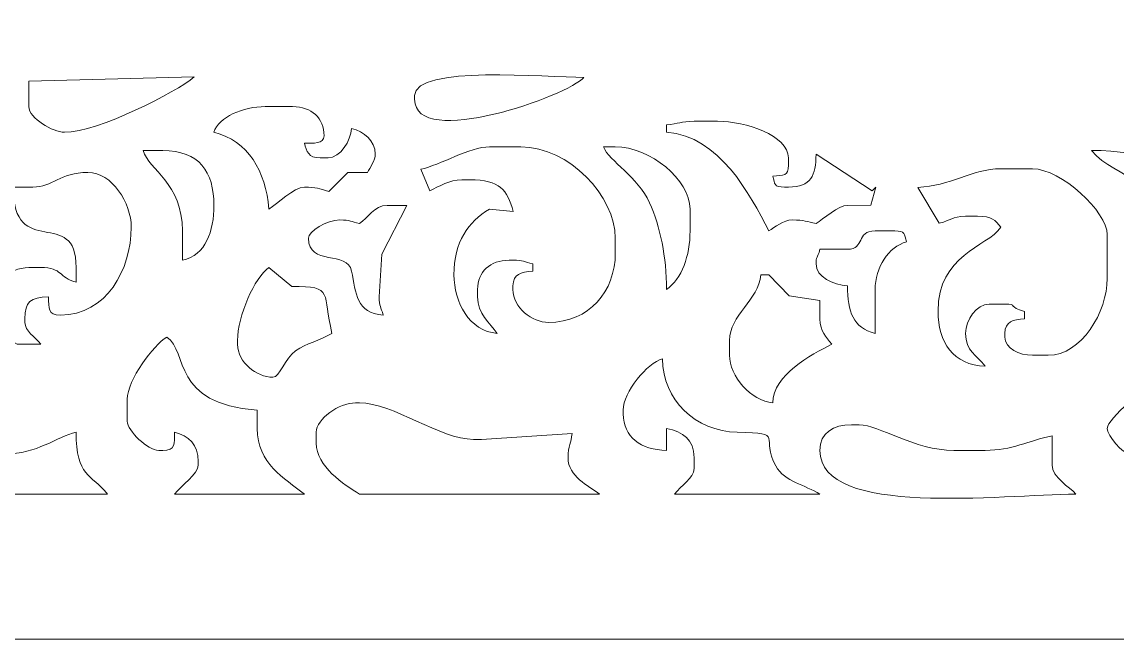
# Model space of a CAD drawing. Header units: millimetres. Extents: x -350 to -130, y -110 to 238.
# Drawn here: x -303.4 to -241.4, y 78.5 to 113.4 of the extents above; entities that cross this region are included whole.
import ezdxf

# ---------------------------------------------------------------- set-up
doc = ezdxf.new("R2010")
doc.units = ezdxf.units.MM
doc.header["$MEASUREMENT"] = 0
doc.layers.add('layer 1', color=7, linetype='Continuous')

msp = doc.modelspace()

# ---------------------------------------------------------------- linework, layer by layer
at = {"layer": 'layer 1', "color": 250, "lineweight": 9}
msp.add_open_spline([(-341.75, 237.5), (-341.75, 237.5), (-138.25, 237.5), (-138.25, 237.5), (-138.25, 237.5), (-133.7125, 237.5), (-130, 233.9225), (-130, 229.55), (-130, 229.55), (-130, 229.55), (-130, 86.45), (-130, 86.45), (-130, 86.45), (-130, 82.0775), (-133.7125, 78.5), (-138.25, 78.5), (-138.25, 78.5), (-138.25, 78.5), (-341.75, 78.5), (-341.75, 78.5), (-341.75, 78.5), (-346.2875, 78.5), (-350, 82.0775), (-350, 86.45), (-350, 86.45), (-350, 86.45), (-350, 229.55), (-350, 229.55), (-350, 229.55), (-350, 233.9225), (-346.2875, 237.5), (-341.75, 237.5)], degree=3, knots=[0, 0, 0, 0, 0.1111111, 0.1111111, 0.1111111, 0.1111111, 0.2222222, 0.2222222, 0.2222222, 0.2222222, 0.3333333, 0.3333333, 0.3333333, 0.3333333, 0.4444444, 0.4444444, 0.4444444, 0.4444445, 0.5555556, 0.5555556, 0.5555556, 0.5555556, 0.6666667, 0.6666667, 0.6666667, 0.6666667, 0.7777778, 0.7777778, 0.7777778, 0.7777778, 1, 1, 1, 1], dxfattribs=at)
at = {"layer": 'layer 1', "lineweight": 9}
for points, knots in [([(-271.5814, 110.2494), (-273.6608, 110.2494), (-281.1546, 110.961), (-281.1546, 109.2159), (-281.1546, 109.2159), (-281.1546, 109.2159), (-281.1546, 109.0092), (-281.1546, 109.0092), (-281.1546, 109.0092), (-281.1546, 106.1356), (-272.3944, 109.219), (-271.5814, 110.2494)], [0, 0, 0, 0, 0.25, 0.25, 0.25, 0.25, 0.5, 0.5, 0.5, 0.5, 1, 1, 1, 1]), ([(-300.9689, 107.1489), (-299.027, 107.1489), (-294.6535, 109.417), (-293.6222, 110.2726), (-293.6222, 110.2726), (-293.6222, 110.2726), (-302.9726, 110.0427), (-302.9726, 110.0427), (-302.9726, 110.0427), (-302.9726, 110.0427), (-302.9726, 108.5958), (-302.9726, 108.5958), (-302.9726, 108.5958), (-302.9726, 107.9242), (-301.5971, 107.1489), (-300.9689, 107.1489)], [0, 0, 0, 0, 0.2, 0.2, 0.2, 0.2, 0.4, 0.4, 0.4, 0.4, 0.6, 0.6, 0.6, 0.6, 1, 1, 1, 1]), ([(-289.392, 102.8081), (-288.93, 103.0954), (-287.9835, 104.0483), (-287.3883, 104.0483), (-287.3883, 104.0483), (-286.7102, 104.0483), (-286.574, 103.9544), (-286.0019, 103.7947), (-286.0019, 103.7947), (-286.0019, 103.7947), (-284.9393, 104.8751), (-284.9393, 104.8751), (-284.9393, 104.8751), (-284.9393, 104.8751), (-283.8261, 104.8751), (-283.8261, 104.8751), (-283.8261, 104.8751), (-283.6774, 105.1362), (-283.3809, 105.5586), (-283.3809, 105.9086), (-283.3809, 105.9086), (-283.3809, 106.6763), (-284.0268, 107.1845), (-284.7167, 107.3556), (-284.7167, 107.3556), (-284.7769, 106.6841), (-285.3377, 105.7019), (-286.0525, 105.7019), (-286.0525, 105.7019), (-286.0525, 105.7019), (-286.4978, 105.7019), (-286.4978, 105.7019), (-286.4978, 105.7019), (-287.1742, 105.7019), (-287.2536, 106.0605), (-287.3883, 106.5287), (-287.3883, 106.5287), (-286.8975, 106.5389), (-286.2751, 106.4656), (-286.2751, 106.9422), (-286.2751, 106.9422), (-286.2751, 107.942), (-286.9793, 108.5958), (-288.0562, 108.5958), (-288.0562, 108.5958), (-288.0562, 108.5958), (-289.6147, 108.5958), (-289.6147, 108.5958), (-289.6147, 108.5958), (-290.8242, 108.5958), (-292.2595, 108.0161), (-292.5089, 107.1489), (-292.5089, 107.1489), (-290.5661, 106.6673), (-289.5846, 104.9568), (-289.392, 102.8081)], [0, 0, 0, 0, 0.0666667, 0.0666667, 0.0666667, 0.0666667, 0.1333333, 0.1333333, 0.1333333, 0.1333333, 0.2, 0.2, 0.2, 0.2, 0.2666667, 0.2666667, 0.2666667, 0.2666667, 0.3333333, 0.3333333, 0.3333333, 0.3333333, 0.4, 0.4, 0.4, 0.4, 0.4666667, 0.4666667, 0.4666667, 0.4666667, 0.5333333, 0.5333333, 0.5333333, 0.5333333, 0.6, 0.6, 0.6, 0.6, 0.6666667, 0.6666667, 0.6666667, 0.6666667, 0.7333333, 0.7333333, 0.7333333, 0.7333333, 0.8, 0.8, 0.8, 0.8, 0.8666667, 0.8666667, 0.8666667, 0.8666667, 1, 1, 1, 1]), ([(-261.1176, 101.5679), (-260.7724, 101.7825), (-260.3069, 102.188), (-259.7817, 102.188), (-259.7817, 102.188), (-259.1037, 102.188), (-258.9675, 102.0941), (-258.446, 101.9813), (-258.446, 101.9813), (-258.0506, 102.2271), (-257.1719, 103.0148), (-256.6649, 103.0148), (-256.6649, 103.0148), (-256.6649, 103.0148), (-255.3371, 103.0167), (-255.3371, 103.0167), (-255.3371, 103.0167), (-255.3371, 103.0167), (-255.061, 104.0378), (-255.061, 104.0378), (-255.061, 104.0378), (-255.061, 104.0378), (-255.2689, 103.8288), (-255.2689, 103.8288), (-255.2689, 103.8288), (-255.2689, 103.8288), (-258.446, 105.9086), (-258.446, 105.9086), (-258.446, 105.9086), (-258.446, 104.6961), (-258.723, 104.0483), (-260.0044, 104.0483), (-260.0044, 104.0483), (-260.0044, 104.0483), (-260.227, 104.0483), (-260.227, 104.0483), (-260.227, 104.0483), (-260.8429, 104.0483), (-260.7625, 104.2078), (-260.8949, 104.6684), (-260.8949, 104.6684), (-260.2664, 104.717), (-260.0044, 104.6636), (-260.0044, 105.2886), (-260.0044, 105.2886), (-260.0044, 105.2886), (-260.0044, 105.7019), (-260.0044, 105.7019), (-260.0044, 105.7019), (-260.0044, 106.966), (-262.445, 107.769), (-264.0118, 107.769), (-264.0118, 107.769), (-264.0118, 107.769), (-265.3476, 107.769), (-265.3476, 107.769), (-265.3476, 107.769), (-266.1151, 107.769), (-266.2096, 107.6161), (-266.906, 107.5623), (-266.906, 107.5623), (-266.906, 107.5623), (-266.906, 107.1489), (-266.906, 107.1489), (-266.906, 107.1489), (-263.8953, 106.9163), (-262.2084, 103.6786), (-261.1176, 101.5679)], [0, 0, 0, 0, 0.0555556, 0.0555556, 0.0555556, 0.0555556, 0.1111111, 0.1111111, 0.1111111, 0.1111111, 0.1666667, 0.1666667, 0.1666667, 0.1666667, 0.2222222, 0.2222222, 0.2222222, 0.2222222, 0.2777778, 0.2777778, 0.2777778, 0.2777778, 0.3333333, 0.3333333, 0.3333333, 0.3333333, 0.3888889, 0.3888889, 0.3888889, 0.3888889, 0.4444444, 0.4444444, 0.4444444, 0.4444445, 0.5, 0.5, 0.5, 0.5, 0.5555556, 0.5555556, 0.5555556, 0.5555556, 0.6111111, 0.6111111, 0.6111111, 0.6111111, 0.6666667, 0.6666667, 0.6666667, 0.6666667, 0.7222222, 0.7222222, 0.7222222, 0.7222222, 0.7777778, 0.7777778, 0.7777778, 0.7777778, 0.8333333, 0.8333333, 0.8333333, 0.8333333, 0.8888889, 0.8888889, 0.8888889, 0.8888889, 1, 1, 1, 1]), ([(-294.2899, 101.5679), (-294.2899, 101.5679), (-294.2899, 99.9143), (-294.2899, 99.9143), (-294.2899, 99.9143), (-292.9636, 100.2011), (-292.5089, 101.5426), (-292.5089, 103.0148), (-292.5089, 103.0148), (-292.5089, 104.9164), (-293.3427, 106.1154), (-295.4031, 106.1154), (-295.4031, 106.1154), (-295.4031, 106.1154), (-296.5163, 106.1154), (-296.5163, 106.1154), (-296.5163, 106.1154), (-296.1949, 104.998), (-294.2899, 104.3033), (-294.2899, 101.5679)], [0, 0, 0, 0, 0.1666667, 0.1666667, 0.1666667, 0.1666667, 0.3333333, 0.3333333, 0.3333333, 0.3333333, 0.5, 0.5, 0.5, 0.5, 0.6666667, 0.6666667, 0.6666667, 0.6666667, 1, 1, 1, 1]), ([(-280.2979, 103.8298), (-279.7714, 104.0836), (-279.1779, 104.4617), (-278.483, 104.4617), (-278.483, 104.4617), (-278.483, 104.4617), (-278.0377, 104.4617), (-278.0377, 104.4617), (-278.0377, 104.4617), (-276.3186, 104.4617), (-275.91, 103.8819), (-275.5776, 102.6715), (-275.5776, 102.6715), (-275.5776, 102.6715), (-276.9245, 102.8081), (-276.9245, 102.8081), (-276.9245, 102.8081), (-278.1296, 102.0588), (-278.9282, 100.9564), (-278.9282, 99.0875), (-278.9282, 99.0875), (-278.9282, 97.541), (-278.0679, 95.9029), (-276.4793, 95.7802), (-276.4793, 95.7802), (-276.902, 96.3663), (-277.5925, 96.8745), (-277.5925, 97.8472), (-277.5925, 97.8472), (-277.5925, 97.8472), (-277.5925, 98.2606), (-277.5925, 98.2606), (-277.5925, 98.2606), (-277.5925, 99.2605), (-276.8883, 99.9143), (-275.8113, 99.9143), (-275.8113, 99.9143), (-275.8113, 99.9143), (-275.5888, 99.9143), (-275.5888, 99.9143), (-275.5888, 99.9143), (-274.9875, 99.9143), (-274.9749, 99.8155), (-274.4756, 99.7076), (-274.4756, 99.7076), (-274.4756, 99.7076), (-274.4756, 99.2941), (-274.4756, 99.2941), (-274.4756, 99.2941), (-275.1396, 99.2429), (-275.5888, 99.1455), (-275.5888, 98.4673), (-275.5888, 98.4673), (-275.5888, 98.4673), (-275.5888, 98.2606), (-275.5888, 98.2606), (-275.5888, 98.2606), (-275.5888, 97.2294), (-274.5, 96.4003), (-273.5851, 96.4003), (-273.5851, 96.4003), (-271.2752, 96.4003), (-269.8002, 98.1469), (-269.8002, 100.3276), (-269.8002, 100.3276), (-269.8002, 100.3276), (-269.8002, 101.1545), (-269.8002, 101.1545), (-269.8002, 101.1545), (-269.8002, 103.5349), (-272.4302, 106.3221), (-275.1435, 106.3221), (-275.1435, 106.3221), (-275.1435, 106.3221), (-276.9245, 106.3221), (-276.9245, 106.3221), (-276.9245, 106.3221), (-278.0073, 106.3221), (-279.739, 105.2917), (-280.7947, 105.0519), (-280.7947, 105.0519), (-280.7947, 105.0519), (-280.2979, 103.8298), (-280.2979, 103.8298)], [0, 0, 0, 0, 0.0454545, 0.0454545, 0.0454545, 0.0454546, 0.0909091, 0.0909091, 0.0909091, 0.0909091, 0.1363636, 0.1363636, 0.1363636, 0.1363636, 0.1818182, 0.1818182, 0.1818182, 0.1818182, 0.2272727, 0.2272727, 0.2272727, 0.2272727, 0.2727273, 0.2727273, 0.2727273, 0.2727273, 0.3181818, 0.3181818, 0.3181818, 0.3181818, 0.3636364, 0.3636364, 0.3636364, 0.3636364, 0.4090909, 0.4090909, 0.4090909, 0.4090909, 0.4545455, 0.4545455, 0.4545455, 0.4545455, 0.5, 0.5, 0.5, 0.5, 0.5454545, 0.5454545, 0.5454545, 0.5454546, 0.5909091, 0.5909091, 0.5909091, 0.5909091, 0.6363636, 0.6363636, 0.6363636, 0.6363636, 0.6818182, 0.6818182, 0.6818182, 0.6818182, 0.7272727, 0.7272727, 0.7272727, 0.7272727, 0.7727273, 0.7727273, 0.7727273, 0.7727273, 0.8181818, 0.8181818, 0.8181818, 0.8181818, 0.8636364, 0.8636364, 0.8636364, 0.8636364, 0.9090909, 0.9090909, 0.9090909, 0.9090909, 1, 1, 1, 1]), ([(-266.906, 98.2606), (-266.0388, 98.8506), (-265.5703, 100.1735), (-265.5703, 101.5679), (-265.5703, 101.5679), (-265.5703, 101.5679), (-265.5703, 102.8081), (-265.5703, 102.8081), (-265.5703, 102.8081), (-265.5703, 104.4569), (-267.8209, 106.3221), (-269.8002, 106.3221), (-269.8002, 106.3221), (-269.8002, 106.3221), (-270.4682, 106.3221), (-270.4682, 106.3221), (-270.4682, 106.3221), (-270.148, 105.501), (-268.5141, 104.6416), (-267.8603, 103.1623), (-267.8603, 103.1623), (-267.2602, 101.8042), (-266.906, 100.0944), (-266.906, 98.2606)], [0, 0, 0, 0, 0.1428571, 0.1428571, 0.1428571, 0.1428572, 0.2857143, 0.2857143, 0.2857143, 0.2857143, 0.4285714, 0.4285714, 0.4285714, 0.4285714, 0.5714286, 0.5714286, 0.5714286, 0.5714286, 0.7142857, 0.7142857, 0.7142857, 0.7142857, 1, 1, 1, 1]), ([(-237.2958, 102.8081), (-237.2958, 105.3691), (-239.8818, 106.1154), (-242.8616, 106.1154), (-242.8616, 106.1154), (-241.4389, 104.3124), (-238.6316, 105.1173), (-238.6316, 99.5008), (-238.6316, 99.5008), (-238.6316, 99.5008), (-238.6316, 98.2606), (-238.6316, 98.2606), (-238.6316, 98.2606), (-237.4152, 98.5622), (-237.2958, 100.7594), (-237.2958, 102.188), (-237.2958, 102.188), (-237.2958, 102.188), (-237.2958, 102.8081), (-237.2958, 102.8081)], [0, 0, 0, 0, 0.1666667, 0.1666667, 0.1666667, 0.1666667, 0.3333333, 0.3333333, 0.3333333, 0.3333333, 0.5, 0.5, 0.5, 0.5, 0.6666667, 0.6666667, 0.6666667, 0.6666667, 1, 1, 1, 1]), ([(-303.6406, 95.1601), (-303.6406, 95.1601), (-302.3047, 95.1601), (-302.3047, 95.1601), (-302.3047, 95.1601), (-302.6386, 95.623), (-303.1953, 95.8863), (-303.1953, 96.4003), (-303.1953, 96.4003), (-303.1953, 96.4003), (-303.1953, 96.607), (-303.1953, 96.607), (-303.1953, 96.607), (-303.1953, 97.5521), (-302.9062, 97.8255), (-301.8594, 97.8472), (-301.8594, 97.8472), (-301.8436, 97.1848), (-301.932, 96.8137), (-301.1916, 96.8137), (-301.1916, 96.8137), (-298.5931, 96.8137), (-297.1842, 99.3869), (-297.1842, 101.7746), (-297.1842, 101.7746), (-297.1842, 103.1572), (-298.269, 104.8751), (-299.6332, 104.8751), (-299.6332, 104.8751), (-301.2429, 104.8751), (-301.6154, 104.0483), (-302.75, 104.0483), (-302.75, 104.0483), (-302.75, 104.0483), (-303.8631, 104.0483), (-303.8631, 104.0483), (-303.8631, 104.0483), (-303.8631, 99.8281), (-300.301, 103.0368), (-300.301, 99.5008), (-300.301, 99.5008), (-300.301, 99.5008), (-300.301, 98.674), (-300.301, 98.674), (-300.301, 98.674), (-301.3377, 98.931), (-301.0266, 99.5008), (-302.3047, 99.5008), (-302.3047, 99.5008), (-302.3047, 99.5008), (-302.9726, 99.5008), (-302.9726, 99.5008), (-302.9726, 99.5008), (-304.1731, 99.5008), (-304.9763, 98.4786), (-304.9763, 97.4338), (-304.9763, 97.4338), (-304.9763, 97.4338), (-304.9763, 96.607), (-304.9763, 96.607), (-304.9763, 96.607), (-304.9763, 96.0278), (-304.0486, 95.4138), (-303.6406, 95.1601)], [0, 0, 0, 0, 0.0588235, 0.0588235, 0.0588235, 0.0588235, 0.1176471, 0.1176471, 0.1176471, 0.1176471, 0.1764706, 0.1764706, 0.1764706, 0.1764706, 0.2352941, 0.2352941, 0.2352941, 0.2352941, 0.2941176, 0.2941176, 0.2941176, 0.2941177, 0.3529412, 0.3529412, 0.3529412, 0.3529412, 0.4117647, 0.4117647, 0.4117647, 0.4117647, 0.4705882, 0.4705882, 0.4705882, 0.4705882, 0.5294118, 0.5294118, 0.5294118, 0.5294118, 0.5882353, 0.5882353, 0.5882353, 0.5882353, 0.6470588, 0.6470588, 0.6470588, 0.6470588, 0.7058824, 0.7058824, 0.7058824, 0.7058824, 0.7647059, 0.7647059, 0.7647059, 0.7647059, 0.8235294, 0.8235294, 0.8235294, 0.8235294, 0.8823529, 0.8823529, 0.8823529, 0.882353, 1, 1, 1, 1]), ([(-251.4799, 102.0146), (-250.7668, 102.1495), (-250.7947, 102.3947), (-249.9859, 102.3947), (-249.9859, 102.3947), (-249.9859, 102.3947), (-249.318, 102.3947), (-249.318, 102.3947), (-249.318, 102.3947), (-248.4933, 102.3947), (-248.3124, 102.193), (-247.9822, 101.7746), (-247.9822, 101.7746), (-248.8103, 100.6265), (-251.5444, 100.2462), (-251.5444, 97.0204), (-251.5444, 97.0204), (-251.5444, 95.3178), (-250.6886, 93.9574), (-248.8727, 93.9198), (-248.8727, 93.9198), (-249.3494, 94.5808), (-249.9859, 94.7424), (-249.9859, 95.7802), (-249.9859, 95.7802), (-249.9859, 96.5356), (-249.3715, 97.4338), (-248.6501, 97.4338), (-248.6501, 97.4338), (-248.6501, 97.4338), (-247.7595, 97.4338), (-247.7595, 97.4338), (-247.7595, 97.4338), (-247.0359, 97.4338), (-247.5915, 97.2547), (-246.6464, 97.0204), (-246.6464, 97.0204), (-246.6464, 97.0204), (-246.6464, 96.607), (-246.6464, 96.607), (-246.6464, 96.607), (-247.3105, 96.5557), (-247.7595, 96.4584), (-247.7595, 95.7802), (-247.7595, 95.7802), (-247.7595, 95.7802), (-247.7595, 95.5735), (-247.7595, 95.5735), (-247.7595, 95.5735), (-247.7595, 94.9053), (-246.9514, 94.5399), (-246.2011, 94.5399), (-246.2011, 94.5399), (-246.2011, 94.5399), (-245.3106, 94.5399), (-245.3106, 94.5399), (-245.3106, 94.5399), (-243.4316, 94.5399), (-241.9711, 96.9969), (-241.9711, 98.8807), (-241.9711, 98.8807), (-241.9711, 98.8807), (-241.9711, 101.3612), (-241.9711, 101.3612), (-241.9711, 101.3612), (-241.9711, 102.6388), (-244.5746, 105.0818), (-246.2011, 105.0818), (-246.2011, 105.0818), (-246.2011, 105.0818), (-247.9822, 105.0818), (-247.9822, 105.0818), (-247.9822, 105.0818), (-249.6426, 105.0818), (-250.8812, 104.0851), (-252.6889, 104.0321), (-252.6889, 104.0321), (-252.6889, 104.0321), (-251.4799, 102.0146), (-251.4799, 102.0146)], [0, 0, 0, 0, 0.047619, 0.047619, 0.047619, 0.0476191, 0.0952381, 0.0952381, 0.0952381, 0.0952381, 0.1428571, 0.1428571, 0.1428571, 0.1428572, 0.1904762, 0.1904762, 0.1904762, 0.1904762, 0.2380952, 0.2380952, 0.2380952, 0.2380952, 0.2857143, 0.2857143, 0.2857143, 0.2857143, 0.3333333, 0.3333333, 0.3333333, 0.3333333, 0.3809524, 0.3809524, 0.3809524, 0.3809524, 0.4285714, 0.4285714, 0.4285714, 0.4285714, 0.4761905, 0.4761905, 0.4761905, 0.4761905, 0.5238095, 0.5238095, 0.5238095, 0.5238095, 0.5714286, 0.5714286, 0.5714286, 0.5714286, 0.6190476, 0.6190476, 0.6190476, 0.6190476, 0.6666667, 0.6666667, 0.6666667, 0.6666667, 0.7142857, 0.7142857, 0.7142857, 0.7142857, 0.7619048, 0.7619048, 0.7619048, 0.7619048, 0.8095238, 0.8095238, 0.8095238, 0.8095238, 0.8571429, 0.8571429, 0.8571429, 0.8571429, 0.9047619, 0.9047619, 0.9047619, 0.9047619, 1, 1, 1, 1]), ([(-282.9356, 96.8137), (-283.052, 97.2773), (-283.1583, 97.2889), (-283.1583, 97.8472), (-283.1583, 97.8472), (-283.1583, 97.8472), (-283.004, 100.2532), (-283.004, 100.2532), (-283.004, 100.2532), (-283.004, 100.2532), (-281.5999, 103.0148), (-281.5999, 103.0148), (-281.5999, 103.0148), (-281.5999, 103.0148), (-282.713, 103.0148), (-282.713, 103.0148), (-282.713, 103.0148), (-283.4322, 103.0148), (-283.8181, 102.2896), (-284.2714, 101.9813), (-284.2714, 101.9813), (-284.7707, 102.0893), (-284.7833, 102.188), (-285.3846, 102.188), (-285.3846, 102.188), (-286.1167, 102.188), (-287.1657, 101.5587), (-287.1657, 101.1545), (-287.1657, 101.1545), (-287.1657, 99.567), (-284.9428, 100.482), (-284.7159, 99.2949), (-284.7159, 99.2949), (-284.4763, 98.0412), (-284.4664, 96.9319), (-282.9356, 96.8137)], [0, 0, 0, 0, 0.1, 0.1, 0.1, 0.1, 0.2, 0.2, 0.2, 0.2, 0.3, 0.3, 0.3, 0.3, 0.4, 0.4, 0.4, 0.4, 0.5, 0.5, 0.5, 0.5, 0.6, 0.6, 0.6, 0.6, 0.7, 0.7, 0.7, 0.7, 0.8, 0.8, 0.8, 0.8, 1, 1, 1, 1]), ([(-256.6649, 98.4673), (-256.6649, 96.998), (-256.3517, 96.0889), (-255.1065, 95.7802), (-255.1065, 95.7802), (-255.1065, 95.7802), (-255.1065, 98.2606), (-255.1065, 98.2606), (-255.1065, 98.2606), (-255.1065, 99.4813), (-254.3446, 100.6951), (-253.3254, 100.9478), (-253.3254, 100.9478), (-253.4579, 101.4084), (-253.3774, 101.5679), (-253.9933, 101.5679), (-253.9933, 101.5679), (-253.9933, 101.5679), (-255.1065, 101.5679), (-255.1065, 101.5679), (-255.1065, 101.5679), (-256.2179, 101.5679), (-255.6453, 100.5344), (-256.6649, 100.5344), (-256.6649, 100.5344), (-256.6649, 100.5344), (-258.2233, 100.5344), (-258.2233, 100.5344), (-258.2233, 100.5344), (-258.3663, 99.9801), (-258.446, 100.1447), (-258.446, 99.7076), (-258.446, 99.7076), (-258.446, 98.9664), (-257.4758, 98.5299), (-256.6649, 98.4673)], [0, 0, 0, 0, 0.1, 0.1, 0.1, 0.1, 0.2, 0.2, 0.2, 0.2, 0.3, 0.3, 0.3, 0.3, 0.4, 0.4, 0.4, 0.4, 0.5, 0.5, 0.5, 0.5, 0.6, 0.6, 0.6, 0.6, 0.7, 0.7, 0.7, 0.7, 0.8, 0.8, 0.8, 0.8, 1, 1, 1, 1]), ([(-289.1694, 93.2997), (-288.7934, 93.2997), (-288.4838, 94.3701), (-287.8847, 94.7942), (-287.8847, 94.7942), (-287.2734, 95.2268), (-286.5268, 95.3469), (-285.8298, 95.7802), (-285.8298, 95.7802), (-286.392, 98.0205), (-285.6702, 98.4673), (-288.0978, 98.427), (-288.0978, 98.427), (-288.0978, 98.427), (-289.392, 99.5008), (-289.392, 99.5008), (-289.392, 99.5008), (-290.2051, 98.9477), (-291.1731, 96.7687), (-291.1731, 95.3668), (-291.1731, 95.3668), (-291.1731, 95.3668), (-291.1731, 95.1601), (-291.1731, 95.1601), (-291.1731, 95.1601), (-291.1731, 94.1288), (-290.0844, 93.2997), (-289.1694, 93.2997)], [0, 0, 0, 0, 0.125, 0.125, 0.125, 0.125, 0.25, 0.25, 0.25, 0.25, 0.375, 0.375, 0.375, 0.375, 0.5, 0.5, 0.5, 0.5, 0.625, 0.625, 0.625, 0.625, 0.75, 0.75, 0.75, 0.75, 1, 1, 1, 1]), ([(-260.8949, 91.8528), (-260.857, 93.432), (-258.7514, 94.5725), (-257.5555, 95.1601), (-257.5555, 95.1601), (-257.8784, 95.6078), (-258.2233, 95.8481), (-258.2233, 96.607), (-258.2233, 96.607), (-258.2233, 96.607), (-258.2242, 97.6358), (-258.2242, 97.6358), (-258.2242, 97.6358), (-258.2242, 97.6358), (-259.9574, 97.8956), (-259.9574, 97.8956), (-259.9574, 97.8956), (-259.9574, 97.8956), (-261.1176, 99.0875), (-261.1176, 99.0875), (-261.1176, 99.0875), (-261.1176, 99.0875), (-261.5629, 99.0875), (-261.5629, 99.0875), (-261.5629, 99.0875), (-261.6905, 97.6625), (-263.3439, 96.8113), (-263.3439, 95.3668), (-263.3439, 95.3668), (-263.3439, 95.3668), (-263.3439, 94.5399), (-263.3439, 94.5399), (-263.3439, 94.5399), (-263.3439, 93.3625), (-262.1171, 91.9472), (-260.8949, 91.8528)], [0, 0, 0, 0, 0.1, 0.1, 0.1, 0.1, 0.2, 0.2, 0.2, 0.2, 0.3, 0.3, 0.3, 0.3, 0.4, 0.4, 0.4, 0.4, 0.5, 0.5, 0.5, 0.5, 0.6, 0.6, 0.6, 0.6, 0.7, 0.7, 0.7, 0.7, 0.8, 0.8, 0.8, 0.8, 1, 1, 1, 1]), ([(-295.6258, 89.1656), (-295.6258, 89.1656), (-295.4031, 89.1656), (-295.4031, 89.1656), (-295.4031, 89.1656), (-294.6627, 89.1656), (-294.7511, 89.5368), (-294.7352, 90.1992), (-294.7352, 90.1992), (-293.9297, 89.9995), (-293.3994, 89.4779), (-293.3994, 88.5456), (-293.3994, 88.5456), (-293.3994, 88.5456), (-293.3994, 88.3388), (-293.3994, 88.3388), (-293.3994, 88.3388), (-293.3994, 87.8028), (-294.3581, 87.208), (-294.7352, 86.6852), (-294.7352, 86.6852), (-294.7352, 86.6852), (-287.3883, 86.6852), (-287.3883, 86.6852), (-287.3883, 86.6852), (-288.5458, 87.6194), (-290.0599, 88.4123), (-290.0599, 90.4059), (-290.0599, 90.4059), (-290.0599, 90.4059), (-290.0599, 91.4394), (-290.0599, 91.4394), (-290.0599, 91.4394), (-294.9617, 91.8181), (-293.9194, 94.7156), (-295.1805, 95.5735), (-295.1805, 95.5735), (-295.9202, 95.1136), (-297.4068, 93.1416), (-297.4068, 92.0595), (-297.4068, 92.0595), (-297.4068, 92.0595), (-297.4068, 90.8193), (-297.4068, 90.8193), (-297.4068, 90.8193), (-297.4068, 90.2632), (-296.2447, 89.1656), (-295.6258, 89.1656)], [0, 0, 0, 0, 0.0769231, 0.0769231, 0.0769231, 0.0769231, 0.1538462, 0.1538462, 0.1538462, 0.1538462, 0.2307692, 0.2307692, 0.2307692, 0.2307692, 0.3076923, 0.3076923, 0.3076923, 0.3076923, 0.3846154, 0.3846154, 0.3846154, 0.3846154, 0.4615385, 0.4615385, 0.4615385, 0.4615385, 0.5384615, 0.5384615, 0.5384615, 0.5384615, 0.6153846, 0.6153846, 0.6153846, 0.6153846, 0.6923077, 0.6923077, 0.6923077, 0.6923077, 0.7692308, 0.7692308, 0.7692308, 0.7692308, 0.8461538, 0.8461538, 0.8461538, 0.8461539, 1, 1, 1, 1]), ([(-266.906, 89.1656), (-266.906, 89.1656), (-266.906, 90.4059), (-266.906, 90.4059), (-266.906, 90.4059), (-265.9754, 90.2046), (-265.3476, 89.8059), (-265.3476, 88.7523), (-265.3476, 88.7523), (-265.3476, 88.7523), (-265.3476, 88.1321), (-265.3476, 88.1321), (-265.3476, 88.1321), (-265.3476, 87.6061), (-266.1044, 87.1793), (-266.4608, 86.6852), (-266.4608, 86.6852), (-266.4608, 86.6852), (-258.2233, 86.6852), (-258.2233, 86.6852), (-258.2233, 86.6852), (-259.0843, 87.2407), (-260.1996, 87.3535), (-260.725, 88.29), (-260.725, 88.29), (-261.6443, 89.9288), (-260.1129, 90.1376), (-262.9068, 90.1916), (-262.9068, 90.1916), (-265.2647, 90.2371), (-267.1287, 92.0265), (-267.1287, 94.3333), (-267.1287, 94.3333), (-267.9941, 94.1187), (-269.355, 92.4534), (-269.355, 91.4394), (-269.355, 91.4394), (-269.355, 91.4394), (-269.355, 91.2327), (-269.355, 91.2327), (-269.355, 91.2327), (-269.355, 89.9204), (-268.3443, 89.1954), (-266.906, 89.1656)], [0, 0, 0, 0, 0.0833333, 0.0833333, 0.0833333, 0.0833333, 0.1666667, 0.1666667, 0.1666667, 0.1666667, 0.25, 0.25, 0.25, 0.25, 0.3333333, 0.3333333, 0.3333333, 0.3333333, 0.4166667, 0.4166667, 0.4166667, 0.4166667, 0.5, 0.5, 0.5, 0.5, 0.5833333, 0.5833333, 0.5833333, 0.5833333, 0.6666667, 0.6666667, 0.6666667, 0.6666667, 0.75, 0.75, 0.75, 0.75, 0.8333333, 0.8333333, 0.8333333, 0.8333333, 1, 1, 1, 1]), ([(-229.7262, 93.9198), (-231.3382, 93.7953), (-231.7986, 89.5791), (-234.6242, 89.5791), (-234.6242, 89.5791), (-237.178, 89.5791), (-237.6278, 93.7907), (-239.2995, 93.9198), (-239.2995, 93.9198), (-239.7024, 92.519), (-241.9711, 91.009), (-241.9711, 90.4059), (-241.9711, 90.4059), (-241.9711, 90.0125), (-241.1284, 88.9589), (-240.6353, 88.9589), (-240.6353, 88.9589), (-240.6353, 88.9589), (-240.4127, 88.9589), (-240.4127, 88.9589), (-240.4127, 88.9589), (-239.6722, 88.9589), (-239.7606, 89.3301), (-239.7447, 89.9925), (-239.7447, 89.9925), (-239.7447, 89.9925), (-238.6629, 89.5248), (-238.6629, 89.5248), (-238.6629, 89.5248), (-238.6629, 89.5248), (-238.6316, 87.9255), (-238.6316, 87.9255), (-238.6316, 87.9255), (-238.6316, 87.3352), (-239.3594, 86.9962), (-239.7447, 86.6852), (-239.7447, 86.6852), (-239.7447, 86.6852), (-229.281, 86.6852), (-229.281, 86.6852), (-229.281, 86.6852), (-229.8303, 87.1285), (-230.3942, 87.3669), (-230.3942, 88.3388), (-230.3942, 88.3388), (-230.3942, 88.3388), (-230.3942, 88.9589), (-230.3942, 88.9589), (-230.3942, 88.9589), (-230.3942, 89.5931), (-229.845, 89.8526), (-229.281, 89.9925), (-229.281, 89.9925), (-229.2651, 89.3301), (-229.3535, 88.9589), (-228.6131, 88.9589), (-228.6131, 88.9589), (-228.6131, 88.9589), (-228.3905, 88.9589), (-228.3905, 88.9589), (-228.3905, 88.9589), (-227.828, 88.9589), (-227.2773, 89.8153), (-227.2773, 90.1992), (-227.2773, 90.1992), (-227.2773, 90.1992), (-227.2773, 90.6126), (-227.2773, 90.6126), (-227.2773, 90.6126), (-227.2773, 91.1788), (-229.3496, 92.6099), (-229.7262, 93.9198)], [0, 0, 0, 0, 0.0526316, 0.0526316, 0.0526316, 0.0526316, 0.1052632, 0.1052632, 0.1052632, 0.1052632, 0.1578947, 0.1578947, 0.1578947, 0.1578947, 0.2105263, 0.2105263, 0.2105263, 0.2105263, 0.2631579, 0.2631579, 0.2631579, 0.2631579, 0.3157895, 0.3157895, 0.3157895, 0.3157895, 0.3684211, 0.3684211, 0.3684211, 0.3684211, 0.4210526, 0.4210526, 0.4210526, 0.4210526, 0.4736842, 0.4736842, 0.4736842, 0.4736842, 0.5263158, 0.5263158, 0.5263158, 0.5263158, 0.5789474, 0.5789474, 0.5789474, 0.5789474, 0.6315789, 0.6315789, 0.6315789, 0.631579, 0.6842105, 0.6842105, 0.6842105, 0.6842105, 0.7368421, 0.7368421, 0.7368421, 0.7368421, 0.7894737, 0.7894737, 0.7894737, 0.7894737, 0.8421053, 0.8421053, 0.8421053, 0.8421053, 0.8947368, 0.8947368, 0.8947368, 0.8947369, 1, 1, 1, 1]), ([(-298.52, 86.6852), (-299.4584, 87.8744), (-300.301, 87.6254), (-300.301, 90.1992), (-300.301, 90.1992), (-301.3983, 89.9271), (-302.5267, 88.9589), (-304.3084, 88.9589), (-304.3084, 88.9589), (-304.3084, 88.9589), (-305.8668, 88.9589), (-305.8668, 88.9589), (-305.8668, 88.9589), (-309.6507, 88.9589), (-314.1572, 93.093), (-315.4401, 93.093), (-315.4401, 93.093), (-315.4401, 93.093), (-316.9985, 93.093), (-316.9985, 93.093), (-316.9985, 93.093), (-318.4155, 93.093), (-320.338, 91.308), (-320.338, 89.9925), (-320.338, 89.9925), (-320.338, 89.9925), (-320.338, 88.7523), (-320.338, 88.7523), (-320.338, 88.7523), (-320.338, 85.5962), (-313.8455, 86.6852), (-310.5422, 86.6852), (-310.5422, 86.6852), (-306.5348, 86.6852), (-302.5274, 86.6852), (-298.52, 86.6852)], [0, 0, 0, 0, 0.1, 0.1, 0.1, 0.1, 0.2, 0.2, 0.2, 0.2, 0.3, 0.3, 0.3, 0.3, 0.4, 0.4, 0.4, 0.4, 0.5, 0.5, 0.5, 0.5, 0.6, 0.6, 0.6, 0.6, 0.7, 0.7, 0.7, 0.7, 0.8, 0.8, 0.8, 0.8, 1, 1, 1, 1]), ([(-284.2714, 86.6852), (-284.2714, 86.6852), (-270.6908, 86.6852), (-270.6908, 86.6852), (-270.6908, 86.6852), (-271.3309, 87.2018), (-272.4719, 87.6678), (-272.4719, 88.7523), (-272.4719, 88.7523), (-272.4719, 89.4649), (-272.3072, 89.5526), (-272.2419, 90.1206), (-272.2419, 90.1206), (-272.2419, 90.1206), (-277.3698, 89.7858), (-277.3698, 89.7858), (-277.3698, 89.7858), (-277.3698, 89.7858), (-277.815, 89.7858), (-277.815, 89.7858), (-277.815, 89.7858), (-279.6973, 89.7858), (-282.3779, 91.8528), (-284.2714, 91.8528), (-284.2714, 91.8528), (-284.2714, 91.8528), (-284.4941, 91.8528), (-284.4941, 91.8528), (-284.4941, 91.8528), (-285.4288, 91.8528), (-286.7204, 90.9364), (-286.7204, 90.1992), (-286.7204, 90.1992), (-286.7204, 90.1992), (-286.7204, 89.5791), (-286.7204, 89.5791), (-286.7204, 89.5791), (-286.7204, 88.2526), (-285.1613, 87.2385), (-284.2714, 86.6852)], [0, 0, 0, 0, 0.0909091, 0.0909091, 0.0909091, 0.0909091, 0.1818182, 0.1818182, 0.1818182, 0.1818182, 0.2727273, 0.2727273, 0.2727273, 0.2727273, 0.3636364, 0.3636364, 0.3636364, 0.3636364, 0.4545455, 0.4545455, 0.4545455, 0.4545455, 0.5454545, 0.5454545, 0.5454545, 0.5454546, 0.6363636, 0.6363636, 0.6363636, 0.6363636, 0.7272727, 0.7272727, 0.7272727, 0.7272727, 0.8181818, 0.8181818, 0.8181818, 0.8181818, 1, 1, 1, 1]), ([(-243.7521, 86.6852), (-244.0939, 87.1183), (-245.088, 87.6156), (-245.088, 88.3388), (-245.088, 88.3388), (-245.088, 88.3388), (-245.088, 89.9925), (-245.088, 89.9925), (-245.088, 89.9925), (-246.4144, 89.7056), (-247.3671, 89.1656), (-248.8727, 89.1656), (-248.8727, 89.1656), (-248.8727, 89.1656), (-250.6538, 89.1656), (-250.6538, 89.1656), (-250.6538, 89.1656), (-252.8901, 89.1656), (-254.8842, 90.6126), (-255.997, 90.6126), (-255.997, 90.6126), (-255.997, 90.6126), (-256.4423, 90.6126), (-256.4423, 90.6126), (-256.4423, 90.6126), (-257.4698, 90.6126), (-258.2233, 90.1549), (-258.2233, 89.1656), (-258.2233, 89.1656), (-258.2233, 85.3399), (-247.949, 86.6852), (-243.7521, 86.6852)], [0, 0, 0, 0, 0.1111111, 0.1111111, 0.1111111, 0.1111111, 0.2222222, 0.2222222, 0.2222222, 0.2222222, 0.3333333, 0.3333333, 0.3333333, 0.3333333, 0.4444444, 0.4444444, 0.4444444, 0.4444445, 0.5555556, 0.5555556, 0.5555556, 0.5555556, 0.6666667, 0.6666667, 0.6666667, 0.6666667, 0.7777778, 0.7777778, 0.7777778, 0.7777778, 1, 1, 1, 1])]:
    msp.add_open_spline(points, degree=3, knots=knots, dxfattribs=at)

doc.saveas('drawing.dxf')
